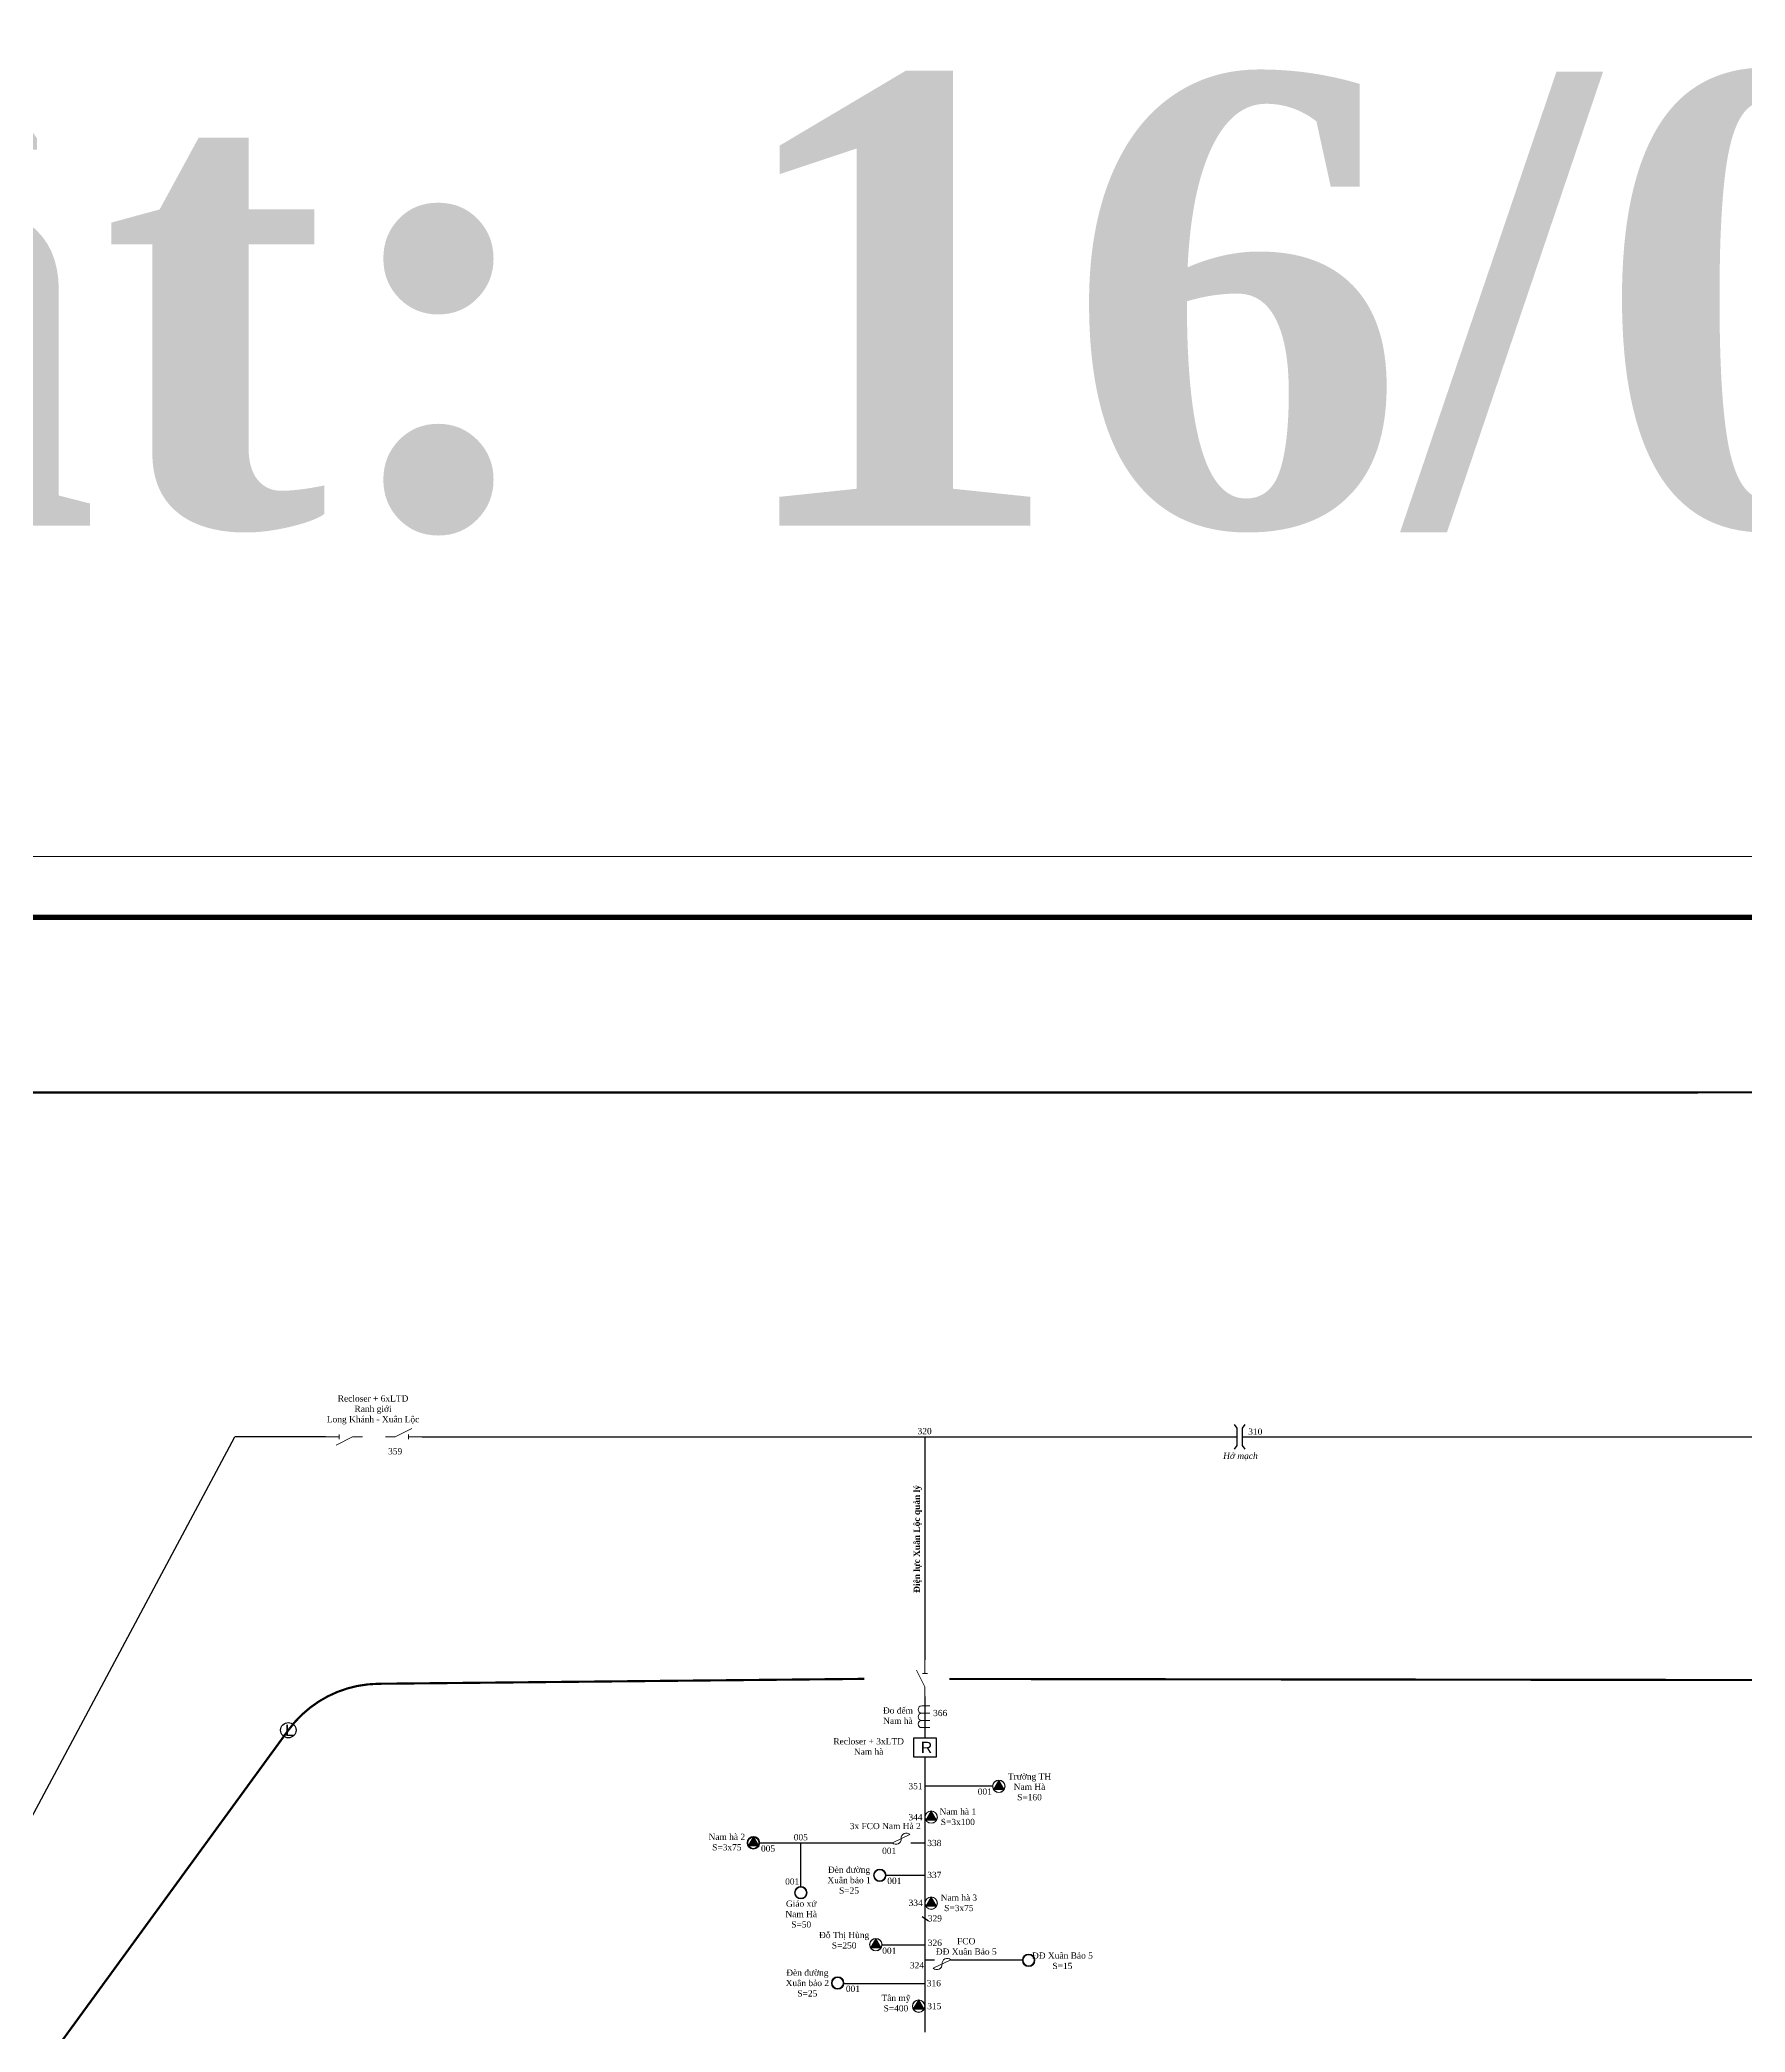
# Model space of a CAD drawing. Header units: inches. Extents: x 4393 to 9189, y -189 to 2360.
# Drawn here: x 5831 to 6587, y 1477 to 2360 of the extents above; entities that cross this region are included whole.
import ezdxf
from ezdxf.enums import TextEntityAlignment as Align

# ---------------------------------------------------------------- set-up
doc = ezdxf.new("R2010")
doc.units = ezdxf.units.IN
doc.header["$MEASUREMENT"] = 0
doc.linetypes.add('DASHED', pattern=[0.75, 0.5, -0.25])
doc.layers.get('Defpoints').update_dxf_attribs({"lineweight": 13})
for name, color, linetype, lineweight in [('Day 22kV', 1, 'Continuous', 25), ('Khung', 7, 'Continuous', 20), ('TBA', 5, 'Continuous', 18), ('Text', 7, 'Continuous', 15), ('Thiet bi', 3, 'Continuous', 18)]:
    doc.layers.add(name, color=color, linetype=linetype, lineweight=lineweight)
doc.layers.add('TEXT477TANPHU', color=7, linetype='Continuous')
doc.styles.get("Standard").update_dxf_attribs({"font": 'arial.ttf'})
doc.styles.add('TimeNRoman', font='times.ttf')

# ---------------------------------------------------------------- blocks, each defined once
blk = doc.blocks.new('TBA 1P')
h = blk.add_hatch(color=4)
h.set_gradient(color1=(0, 0, 255), one_color=1, tint=1, name='SPHERICAL')
h.paths.add_polyline_path([(0.8, 0.8, 1), (-0.8, 0.8, 1)])
h.paths.add_polyline_path([(-0.77, 0.8, -1), (0.77, 0.8, -1)], flags=16)
at = {"color": 0}
for radius in [0.8, 0.769, 0.759, 0.759, 0.748, 0.737, 0.726, 0.715]:
    blk.add_circle((0, 0.8), radius, dxfattribs=at)
blk = doc.blocks.new('ALTD')
at = {"color": 0}
for points in [[(3.38, 1.08), (1.27, 0), (0, 0)], [(2.99, 0.31), (2.99, -0.31)], [(2.99, 0), (4.73, 0)]]:
    blk.add_lwpolyline(points, dxfattribs=at)
blk = doc.blocks.new('DO DEM')
at = {"color": 0}
for points in [[(-1.4, 1.53), (-1.4, 0.47, 1), (-0.47, 0.47), (-0.47, 1.53)], [(-0.47, 1.53), (-0.47, 0.47, 1), (0.47, 0.47), (0.47, 1.53)], [(0.47, 1.53), (0.47, 0.47, 1), (1.4, 0.47), (1.4, 1.53)]]:
    blk.add_lwpolyline(points, format="xyb", dxfattribs=at)
blk = doc.blocks.new('TBA 3P')
h = blk.add_hatch(color=4)
h.set_gradient(color1=(0, 0, 255), one_color=1, tint=1, name='INVSPHERICAL')
h.paths.add_polyline_path([(-0.01, 1.58), (0, 1.6, 0.414214), (-0.8, 0.8, 0.131652), (-0.69, 0.4), (-0.68, 0.42, -0.12747), (-0.78, 0.8, -0.409402)])
h = blk.add_hatch(color=4)
h.set_gradient(color1=(0, 0, 255), one_color=1, tint=1, name='INVSPHERICAL')
h.paths.add_polyline_path([(0.8, 0.8, 1), (-0.8, 0.8, 1)])
h.paths.add_polyline_path([(-0.78, 0.8, -1), (0.78, 0.8, -1)], flags=16)
h = blk.add_hatch()
h.set_pattern_fill('AR-HBONE', color=4, scale=0.25, style=0)
h.paths.add_polyline_path([(0.69, 0.4), (0.67, 0.4, -0.566432), (-0.67, 0.4), (-0.69, 0.4, 0.57735)])
h = blk.add_hatch(color=4)
h.set_gradient(color1=(0, 0, 255), one_color=1, tint=1, name='SPHERICAL')
h.paths.add_polyline_path([(0, 1.6), (0.01, 1.58, -0.409402), (0.78, 0.8, -0.12747), (0.68, 0.42), (0.69, 0.4, 0.131652), (0.8, 0.8, 0.414214)])
at = {"color": 0}
blk.add_lwpolyline([(0, 1.6, 0, 1.39, 0), (0, 0.4, 0, 0, 0)], format="xyseb", dxfattribs=at)
blk.add_lwpolyline([(-0.69, 0.4), (0.69, 0.4), (0, 1.6)], close=True, dxfattribs=at)
for radius in [0.8, 0.778]:
    blk.add_circle((0, 0.8), radius, dxfattribs=at)
blk = doc.blocks.new('FCO')
at = {"color": 0}
blk.add_lwpolyline([(0, 0, 0.707499), (1.13, 0.53, -0.707499), (2.26, 1.05, -5.301682)], format="xyb", dxfattribs=at)
blk.add_lwpolyline([(0, 0), (2.26, 1.05)], dxfattribs=at)
blk = doc.blocks.new('Re')
at = {"layer": 'Day 22kV', "color": 0}
blk.add_lwpolyline([(1873.29, 178.55), (1883.26, 178.55), (1883.26, 170.06), (1873.29, 170.06)], close=True, dxfattribs=at)
at = {"layer": 'TEXT477TANPHU', "color": 7, "true_color": 0xffffff, "insert": (1876.47, 176.87), "char_height": 5, "attachment_point": 1}
blk.add_mtext_dynamic_manual_height_columns('R', width=1.1505, gutter_width=1, heights=[0], dxfattribs=at)
blk = doc.blocks.new('LBS khí')
blk.add_circle((1.09, -1.12), 3.4)
at = {"layer": 'TEXT477TANPHU', "color": 7, "true_color": 0xffffff, "insert": (-0.34, 1.36), "char_height": 5, "attachment_point": 1}
blk.add_mtext_dynamic_manual_height_columns('L', width=1.1505, gutter_width=1, heights=[0], dxfattribs=at)

msp = doc.modelspace()

# ---------------------------------------------------------------- linework, layer by layer
at = {"color": 6}
msp.add_line((5957.6, 1740.91), (5917.33, 1740.91), dxfattribs=at)
at = {"color": 3}
for points in [[(6360.34, 1735.43), (6361.6, 1737.11), (6361.6, 1744.7), (6360.34, 1746.38)], [(6365.09, 1735.43), (6363.83, 1737.11), (6363.83, 1744.7), (6365.09, 1746.38)]]:
    msp.add_lwpolyline(points, dxfattribs=at)
at = {"layer": 'Day 22kV', "color": 5}
msp.add_line((6223.24, 1477.05), (6223.24, 1598.93), dxfattribs=at)
at = {"layer": 'Day 22kV', "color": 6}
msp.add_line((6222, 1528.31), (6224.74, 1526.38), dxfattribs=at)
msp.add_lwpolyline([(5749.24, 1543.71), (5766.59, 1543.71, -0.983539), (5769.86, 1543.71), (5811.95, 1543.71), (5917.33, 1740.91)], format="xyb", dxfattribs=at)
at = {"layer": 'Day 22kV'}
for points in [[(6000.4, 1740.91), (6361.6, 1740.91)], [(6223.18, 1740.91), (6223.18, 1642.06)], [(6363.83, 1740.91), (6747.8, 1740.91)], [(6223.18, 1625.75), (6223.18, 1607.25)]]:
    msp.add_lwpolyline(points, dxfattribs=at)
at = {"layer": 'Day 22kV', "color": 0}
msp.add_lwpolyline([(6218.2, 1607.42), (6228.17, 1607.42), (6228.17, 1598.93), (6218.2, 1598.93)], close=True, dxfattribs=at)
at = {"layer": 'Day 22kV', "color": 5}
for points in [[(6253.18, 1586.01), (6223.18, 1586.01)], [(6149.9, 1560.96), (6208.75, 1560.96)], [(6168.17, 1541.6), (6168.17, 1560.96)], [(6216.96, 1560.96), (6223.18, 1560.96)], [(6205.94, 1546.56), (6223.18, 1546.56)], [(6204.19, 1515.77), (6223.18, 1515.77)], [(6223.24, 1509.05), (6227.38, 1509.05)], [(6234.66, 1509.05), (6266.39, 1509.05)], [(6187.34, 1498.6), (6223.18, 1498.6)]]:
    msp.add_lwpolyline(points, dxfattribs=at)
at = {"layer": 'Defpoints'}
msp.add_lwpolyline([(4392.87, -188.87), (7812.22, -188.46), (7812.16, 1998.11), (4396.1, 1998.09)], close=True, dxfattribs=at)
at = {"layer": 'Khung', "const_width": 2.4}
msp.add_lwpolyline([(4433.74, 1971.09), (4426.33, -167.86), (7785.22, -167.72), (7785.16, 1971.11)], close=True, dxfattribs=at)
at = {"layer": 'Khung', "color": 2, "linetype": 'DASHED', "ltscale": 20, "const_width": 1.01}
msp.add_lwpolyline([(7337.52, 1893.67), (5618.91, 1893.43, 0.414173), (5588.92, 1863.43), (5588.92, 1759.11)], format="xyb", dxfattribs=at)
at = {"layer": 'Khung', "color": 2, "linetype": 'DASHED', "ltscale": 20}
msp.add_lwpolyline([(7171.52, 1633.44, 0.966, 0.966, 0), (7273.29, 1633.44, 0.966, 1.01, 0.151495), (7301.58, 1642.21, 1.01, 1.01, 0), (7364.43, 1685.34, 1.01, 1.01, 0.247137), (7386.14, 1726.55, 1.01, 1.01, 0), (7386.17, 1843.67, 1.01, 1.01, 0.41433), (7336.16, 1893.69, 1.01, 1.01, 0), (5618.91, 1893.45, 1.01, 1.01, 0)], format="xyseb", dxfattribs=at)
at = {"layer": 'Khung', "color": 2, "linetype": 'DASHED', "ltscale": 35}
msp.add_lwpolyline([(5588.92, 970.78, 1.01, 1.01, 0), (5588.92, 884.44, 1.01, 0.966, 0.414214), (5618.92, 854.44, 0.966, 0.966, 0), (5779.82, 854.44, 0.966, 0.966, 0.41421), (5809.82, 884.44, 0.966, 0.966, 0), (5809.83, 1414.41, 0.966, 0.966, -0.158703), (5819.41, 1443.84, 0.966, 0.966, 0), (5941.1, 1610.89, 0.966, 0.966, -0.237066), (5981.01, 1631.45, 0.966, 0.966, 0), (6196.38, 1633.63, 0.966, 0.966, 0)], format="xyseb", dxfattribs=at)
at = {"layer": 'Khung', "color": 2, "linetype": 'DASHED', "ltscale": 20, "const_width": 0.966}
msp.add_lwpolyline([(6234.05, 1633.58), (6668.95, 1633)], dxfattribs=at)

# ---------------------------------------------------------------- block references
at = {"color": 0}
msp.add_blockref('LBS khí', (5940.01, 1612), dxfattribs=at)
at = {"layer": 'Day 22kV', "color": 0}
msp.add_blockref('Re', (4344.91, 1428.87), dxfattribs=at)
at = {"layer": 'TBA', "xscale": 3.450000000000728, "yscale": 3.450000000000728, "zscale": 3.450000000000728}
for name, p in [('TBA 3P', (6255.94, 1583.25)), ('TBA 3P', (6225.94, 1569.61)), ('TBA 1P', (6147.14, 1558.2)), ('TBA 3P', (6147.25, 1558.24)), ('TBA 1P', (6203.18, 1543.8)), ('TBA 1P', (6168.17, 1536.08)), ('TBA 3P', (6225.94, 1531.48)), ('TBA 3P', (6201.43, 1513.08)), ('TBA 1P', (6269.14, 1506.15)), ('TBA 1P', (6184.54, 1496.05)), ('TBA 3P', (6220.42, 1485.82))]:
    msp.add_blockref(name, p, dxfattribs=at)
at = {"layer": 'Thiet bi', "yscale": 3.450000000000728}
for name, p, xscale, zscale, rotation in [('ALTD', (5973.9, 1740.91), 3.450000000000728, 3.450000000000728, 180), ('ALTD', (6223.18, 1625.75), 3.450000000000728, 3.450000000000728, 90), ('DO DEM', (6220.14, 1616.83), -3.450000000000728, 3.45, 270), ('FCO', (6234.66, 1509.05), 3.450000000000728, 3.450000000000728, 180)]:
    msp.add_blockref(name, p, dxfattribs=dict(at, xscale=xscale, zscale=zscale, rotation=rotation))
at = {"layer": 'Thiet bi', "xscale": 3.450000000000728, "yscale": 3.450000000000728, "zscale": 3.450000000000728}
for name, p in [('ALTD', (5984.1, 1740.91)), ('FCO', (6208.75, 1560.96))]:
    msp.add_blockref(name, p, dxfattribs=at)

# ---------------------------------------------------------------- texts
at = {"layer": 'Text', "style": 'TimeNRoman'}
for s, p in [('320', (6223.05, 1742.04)), ('310', (6369.56, 1741.83)), ('359', (5988.44, 1733.13)), ('366', (6229.94, 1617.12)), ('351', (6219.01, 1584.73)), ('001', (6249.71, 1582.29)), ('344', (6219.01, 1570.96)), ('005', (6168.18, 1562.06)), ('005', (6153.66, 1557.07)), ('001', (6207.33, 1556.02)), ('338', (6227.36, 1559.51)), ('001', (6164.37, 1542.46)), ('001', (6209.62, 1542.74)), ('337', (6227.34, 1545.35)), ('334', (6219.08, 1533)), ('329', (6227.58, 1526.11)), ('001', (6207.39, 1511.78)), ('326', (6227.58, 1515.28)), ('324', (6219.65, 1505.32)), ('001', (6191.28, 1494.91)), ('316', (6227.14, 1497.38)), ('315', (6227.33, 1487.23))]:
    msp.add_text(s, height=2.76, dxfattribs=at).set_placement(p, align=Align.CENTER)
at = {"layer": 'Text', "attachment_point": 5, "style": 'TimeNRoman'}
for s, insert, char_height, width in [('{\\fTimes New Roman|b1|i0|c0|p18;\\C3;Cập nhật: 16/04/2018}', (6134.39, 2212.16), 200, 3491.7284), ('Recloser + 6xLTD\\PRanh giới\\PLong Khánh - Xuân Lộc', (5978.64, 1752.85), 2.76, 40.1029), ('{\\fTimes New Roman|b0|i1|c0|p18;Hở mạch}', (6362.98, 1732.13), 2.76, 28.6608), ('{\\fTimes New Roman|b0|i0|c238|p18;Đ}o {\\fTimes New Roman|b0|i0|c238|p18;đ}ếm\\PNam hà', (6211.22, 1617.3), 2.76, 28.6608), ('Recloser + 3xLTD\\PNam hà', (6198.24, 1603.65), 2.76, 31.7036), ('Tr{\\fTimes New Roman|b0|i0|c163|p18;ư}ờng TH\\PNam Hà\\PS=160', (6269.52, 1585.78), 2.76, 29.4097), ('Nam hà 1\\PS=3x100', (6237.77, 1572.49), 2.76, 36.0086), ('Nam hà 2\\PS=3x75', (6135.41, 1561.27), 2.76, 36.0086), ('3x FCO Nam Hà 2', (6205.6, 1568.39), 2.76, 36.0086), ('{\\fTimes New Roman|b0|i0|c238|p34;\\C256;Đ\\fTimes New Roman|b0|i0|c0|p18;èn \\fTimes New Roman|b0|i0|c238|p34;đ\\fTimes New Roman|b0|i0|c163|p18;ư\\fTimes New Roman|b0|i0|c0|p18;ờng\\PXuân bảo 1\\PS=25}', (6189.56, 1544.41), 2.76, 36.0086), ('Nam hà{\\H0.913x; }3\\PS=3x75', (6238.22, 1534.35), 2.76, 36.0086), ('{\\fTimes New Roman|b0|i0|c0|p34;Giáo xứ\\PNam Hà}\\PS=50', (6168.35, 1529.37), 2.76, 36.0086), ('Đỗ Thị Hùng\\PS=250', (6187.39, 1517.78), 2.76, 36.0086), ('FCO\\PĐĐ Xuân Bảo 5', (6241.48, 1515.06), 2.76, 54.1864), ('ĐĐ Xuân Bảo 5\\PS=15', (6284.11, 1508.68), 2.76, 36.0086), ('{\\fTimes New Roman|b0|i0|c238|p34;Đ}èn {\\fTimes New Roman|b0|i0|c238|p34;đ\\fTimes New Roman|b0|i0|c163|p18;ư}ờng\\PXuân bảo 2\\PS=25', (6171.08, 1498.81), 2.76, 36.0086), ('Tân mỹ\\PS=400', (6210.33, 1489.9), 2.76, 36.0086)]:
    msp.add_mtext(s, dxfattribs=dict(at, insert=insert, char_height=char_height, width=width))
at = {"layer": 'Text', "insert": (6220.02, 1695.63), "char_height": 2.76, "width": 57.3617, "attachment_point": 5, "rotation": 90, "style": 'TimeNRoman'}
msp.add_mtext('{\\fTimes New Roman|b1|i0|c238|p18;Đ\\fTimes New Roman|b1|i0|c0|p18;iện lực Xuân Lộc quản lý}', dxfattribs=at)
at = {"layer": 'TEXT477TANPHU', "color": 7, "true_color": 0xffffff, "insert": (6221.38, 1605.74), "char_height": 5, "attachment_point": 1}
msp.add_mtext_dynamic_manual_height_columns('R', width=1.1505, gutter_width=1, heights=[0], dxfattribs=at)

doc.saveas('drawing.dxf')
